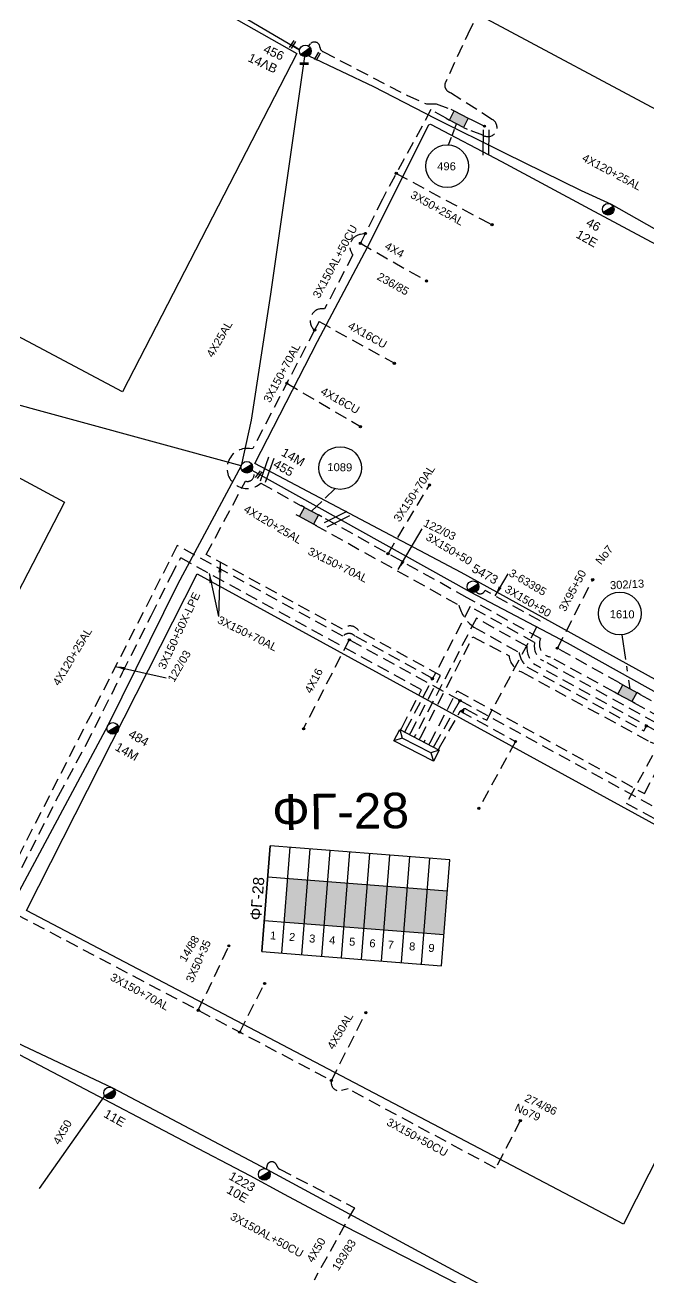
# Model space of a CAD drawing. Header units: millimetres. Extents: x 2662 to 4998, y 438 to 1235.
# Drawn here: x 4139 to 4202.4, y 1022 to 1149.4 of the extents above; entities that cross this region are included whole.
import ezdxf
from ezdxf.enums import TextEntityAlignment as Align

# ---------------------------------------------------------------- set-up
doc = ezdxf.new("R2010")
doc.units = ezdxf.units.MM
doc.linetypes.add('DASHED', pattern=[19.05, 12.7, -6.35])
for name, color, linetype in [('Link Box 4 Διευθύνσεων', 7, 'Continuous'), ('Pillar OTE', 7, 'Continuous'), ('Άγνωστα', 7, 'Continuous'), ('Ασφαλειοκιβώτια Χ.Τ 9 αναχωρήσεων', 7, 'Continuous'), ('Εναέρια παροχή ΧΤ 4x16', 7, 'SYN_LINE'), ('Επιγραφές - Σχήματα', 7, 'Continuous'), ('Καλωδια ΧΤ    3Χ95+50', 7, 'DASHED'), ('Καλώδια ΧΤ   3x150+50CU', 7, 'DASHED'), ('Καλώδια ΧΤ   3x150+70AL', 7, 'DASHED'), ('Καλώδια ΧΤ   3x150AL+50CU', 7, 'DASHED'), ('Καλώδια ΧΤ   4x50AL', 7, 'DASHED'), ('Μηχανική τομή', 7, 'Continuous'), ('Στύλος ΦΜ', 7, 'Continuous'), ('Στύλος ΦΜ @ 1', 7, 'Continuous'), ('Συνδέσεις', 7, 'Continuous'), ('Συνεστραμμενα ΧΤ  4Χ120+25 Al', 7, 'Continuous'), ('Τομή', 7, 'Continuous'), ('Υπογεια καλωδια Παροχων ΧΤ 4Χ50', 7, 'DASHED'), ('Υποσταθμός πόλεως', 7, 'Continuous'), ('Υπόβαθρο ΔΕΗ', 7, 'Continuous'), ('Υπόγεια Καλώδια Δικτύου ΧΤ   .10', 7, 'DASHED'), ('Υπόγεια καλώδια Παροχών ΧΤ   4x16CU', 7, 'DASHED'), ('Υπόγειο καλώδιο Μέσης Τάσης 20KV', 7, 'Continuous')]:
    doc.layers.add(name, color=color, linetype=linetype)
doc.styles.add('arial', font='ARIAL.TTF')
doc.styles.get("Standard").update_dxf_attribs({"font": 'ARIAL.TTF'})
doc.linetypes.add('SYN_LINE', pattern='A,0.5,-0.0001,["/\\/\\/\\/",Standard,S=0.1,R=0,X=0,Y=-0.05],-0.25', length=0.7501)
doc.dimstyles.new('ISO-25', dxfattribs={"dimtxt": 2.5, "dimasz": 2.5, "dimexe": 1.25, "dimexo": 0.625, "dimtad": 1, "dimtxsty": 'Standard', "dimcen": 2.5, "dimadec": 0, "dimazin": 0, "dimtfac": 1, "dimtmove": 0, "dimatfit": 3, "dimfxl": 1, "dimarcsym": 0})

# ---------------------------------------------------------------- blocks, each defined once
blk = doc.blocks.new('ΤΟΜΗ')
at = {"layer": 'Τομή', "ltscale": 40}
for p, q in [((-5.68, 0), (5.68, 0)), ((5.68, -2.33), (-5.68, -2.33))]:
    blk.add_line(p, q, dxfattribs=at)
blk = doc.blocks.new('ΜΗΧΑΝΙΚΗ ΤΟΜΗ')
at = {"layer": 'Μηχανική τομή', "ltscale": 40}
for p, q in [((-1.89, 0.78), (1.89, 0.78)), ((1.89, 0), (-1.89, 0))]:
    blk.add_line(p, q, dxfattribs=at)
blk = doc.blocks.new('ΥΠΑΡΧΩΝ ΤΣΙΜΕΝΤΕΝΙΟΣ ΣΤΥΛΟΣ')
at = {"layer": 'Στύλος ΦΜ'}
blk.add_hatch(color=7, dxfattribs=at).paths.add_polyline_path([(-1.29, -2.28, 0.574793), (2.62, 0, 0.268822), (1.3, 2.27)])
at = {"layer": 'Στύλος ΦΜ', "color": 7}
blk.add_line((-1.29, -2.28), (1.3, 2.27), dxfattribs=at)
blk.add_circle((0, 0), 2.62, dxfattribs=at)
at = {"layer": 'Στύλος ΦΜ', "flags": 4}
for tag, p in [('ΑΡΙΘΜΟΣ', (-4.68, 8.05)), ('ΤΥΠΟΣ', (-4.91, 3.03))]:
    blk.add_attdef(tag, p, '', height=4, dxfattribs=at)
blk = doc.blocks.new('LINK BOX 4 ΑΝΑΧΩΡΗΣΕΩΝ')
at = {"layer": 'Link Box 4 Διευθύνσεων', "ltscale": 40}
blk.add_hatch(color=256, dxfattribs=at).paths.add_polyline_path([(-3.54, 0), (-3.54, -4.67), (3.54, -4.67), (3.54, 0)])
for p, q in [((-3.54, 0), (-5.33, 0)), ((5.33, 0), (3.54, 0)), ((-3.54, -4.67), (-5.33, -4.67)), ((5.33, -4.67), (3.54, -4.67))]:
    blk.add_line(p, q, dxfattribs=at)
blk.add_lwpolyline([(-3.54, -4.67), (-3.54, 0), (3.54, 0), (3.54, -4.67)], close=True, dxfattribs=at)
blk = doc.blocks.new('_ΣΥΝΔΕΣΗ')
at = {"layer": 'Συνδέσεις', "linetype": 'SYN_LINE', "ltscale": 40}
blk.add_hatch(color=256, dxfattribs=at).paths.add_polyline_path([(0.5, -0.01, 1), (-0.5, -0.01, 1)])
at = {"layer": 'Συνδέσεις'}
blk.add_circle((0, -0.01), 0.5, dxfattribs=at)
blk = doc.blocks.new('ΑΣΦΑΛΕΙΟΚΙΒΩΤΙΟ ΥΠΟΣΤΑΘΜΟΥ 9 ΑΝΑΧΩΡΗΣΕΩΝ')
at = {"layer": 'Ασφαλειοκιβώτια Χ.Τ 9 αναχωρήσεων', "ltscale": 40}
for p, q in [((-23.8, 40.36), (24.02, 40.36)), ((-9.72, 40.36), (-9.72, -40.64)), ((9.94, 40.36), (9.94, -40.64)), ((-23.8, 31.36), (24.02, 31.36)), ((-23.8, 22.36), (24.02, 22.36)), ((-23.8, 13.36), (24.02, 13.36)), ((-23.8, 4.36), (24.02, 4.36)), ((-23.8, -4.64), (24.02, -4.64)), ((-23.8, -13.64), (24.02, -13.64)), ((-23.8, -22.64), (24.02, -22.64)), ((-23.8, -31.64), (24.02, -31.64))]:
    blk.add_line(p, q, dxfattribs=at)
at = {"layer": 'Ασφαλειοκιβώτια Χ.Τ 9 αναχωρήσεων'}
blk.add_lwpolyline([(-23.8, -40.64), (24.02, -40.64), (24.02, 40.36), (-23.8, 40.36)], close=True, dxfattribs=at)
for s, p in [('1', (-17.96, 37.24)), ('2', (-17.96, 28.67)), ('3', (-17.96, 19.6)), ('4', (-17.96, 10.58)), ('5', (-17.96, 1.57)), ('6', (-17.96, -7.57)), ('7', (-17.96, -15.81)), ('8', (-17.96, -25.5)), ('9', (-17.96, -34.19))]:
    blk.add_text(s, height=3.6, rotation=270, dxfattribs=at).set_placement(p)
at = {"layer": 'Ασφαλειοκιβώτια Χ.Τ 9 αναχωρήσεων', "ltscale": 40}
for tag, height, p in [('ΟΝΟΜΑ', 5, (-0.16, 44.31)), ('ΚΕΙΜΕΝΟ 1', 2, (17.06, 35.59)), ('ΚΕΙΜΕΝΟ 2', 2, (17.06, 26.88)), ('ΚΕΙΜΕΝΟ 3', 2, (17.06, 17.69)), ('ΚΕΙΜΕΝΟ 4', 2, (17.06, 8.71)), ('ΚΕΙΜΕΝΟ 5', 2, (17.06, -0.13)), ('ΚΕΙΜΕΝΟ 6', 2, (17.06, -9.05)), ('ΚΕΙΜΕΝΟ 7', 2, (17.06, -18.13)), ('ΚΕΙΜΕΝΟ 8', 2, (17.06, -26.85)), ('ΚΕΙΜΕΝΟ 9', 2, (17.06, -35.99)), ('ΣΧ', 2, (-0.1, -42.64))]:
    blk.add_attdef(tag, text='', height=height, dxfattribs=at).set_placement(p, align=Align.MIDDLE_CENTER)
blk = doc.blocks.new('ΥΠΟΣΤΑΘΜΟΣ ΠΟΛΕΩΣ 9 ΑΝΑΧΩΡΗΣΕΩΝ')
at = {"layer": 'Υποσταθμός πόλεως', "ltscale": 40}
for p, q in [((-9.63, -2.82), (-9.63, -4)), ((-7.12, -2.82), (-7.12, -4)), ((-4.84, -2.82), (-4.84, -4)), ((-2.36, -2.82), (-2.36, -4)), ((0.09, -2.82), (0.09, -4)), ((2.55, -2.82), (2.55, -4)), ((5.02, -2.82), (5.02, -4)), ((7.48, -2.82), (7.48, -4)), ((9.61, -2.82), (9.61, -4))]:
    blk.add_line(p, q, dxfattribs=at)
blk.add_lwpolyline([(-10.02, 2.82), (10.02, 2.82), (10.02, -2.82), (-10.02, -2.82)], close=True, dxfattribs=at)
for points in [[(-7.21, 0), (-10.02, 2.82)], [(-10.02, -2.82), (-7.21, 0)], [(-7.21, 0), (7.21, 0)], [(7.21, 0), (10.02, 2.82)], [(10.02, -2.82), (7.21, 0)]]:
    blk.add_lwpolyline(points, dxfattribs=at)
at = {"layer": 'Υποσταθμός πόλεως', "linetype": 'SYN_LINE', "ltscale": 40, "flags": 1}
for tag, p in [('ΜΕΤΑΣΧΗΜΑΤΙΣΜΟΣ', (10.79, 1.71)), ('ΙΣΧΥΣ', (10.77, -1.08)), ('ΑΡΙΘΜΟΣ', (10.89, -3.8))]:
    blk.add_attdef(tag, p, '', height=1.8, dxfattribs=at)

msp = doc.modelspace()

# ---------------------------------------------------------------- hatches: boundary and pattern name
at = {"layer": 'Ασφαλειοκιβώτια Χ.Τ 9 αναχωρήσεων'}
h = msp.add_hatch(color=173, dxfattribs=at)
h.dxf.hatch_style = 1
h.paths.add_polyline_path([(4165.69, 1062.63), (4165.34, 1058.2), (4167.37, 1058.04), (4167.71, 1062.47)])
h = msp.add_hatch(color=133, dxfattribs=at)
h.dxf.hatch_style = 1
h.paths.add_polyline_path([(4167.71, 1062.47), (4167.37, 1058.04), (4169.39, 1057.88), (4169.74, 1062.31)])
h = msp.add_hatch(color=6, dxfattribs=at)
h.dxf.hatch_style = 1
h.paths.add_polyline_path([(4169.74, 1062.31), (4169.39, 1057.88), (4171.42, 1057.72), (4171.77, 1062.15)])
h = msp.add_hatch(color=62, dxfattribs=at)
h.dxf.hatch_style = 1
h.paths.add_polyline_path([(4171.77, 1062.15), (4171.42, 1057.72), (4173.45, 1057.56), (4173.8, 1061.99)])
h = msp.add_hatch(color=1, dxfattribs=at)
h.dxf.hatch_style = 1
h.paths.add_polyline_path([(4173.8, 1061.99), (4173.45, 1057.56), (4175.48, 1057.4), (4175.82, 1061.83)])
h = msp.add_hatch(color=30, dxfattribs=at)
h.dxf.hatch_style = 1
h.paths.add_polyline_path([(4175.82, 1061.83), (4175.48, 1057.4), (4177.5, 1057.24), (4177.85, 1061.67)])
h = msp.add_hatch(color=85, dxfattribs=at)
h.dxf.hatch_style = 1
h.paths.add_polyline_path([(4177.85, 1061.67), (4177.5, 1057.24), (4179.53, 1057.08), (4179.88, 1061.51)])
h = msp.add_hatch(color=27, dxfattribs=at)
h.dxf.hatch_style = 1
h.paths.add_polyline_path([(4179.88, 1061.51), (4179.53, 1057.08), (4181.56, 1056.92), (4181.91, 1061.35)])
at = {"layer": 'Συνδέσεις', "linetype": 'DASHED', "ltscale": 0.1}
h = msp.add_hatch(color=256, dxfattribs=at)
h.dxf.hatch_style = 1
h.paths.add_polyline_path([(4183.52, 1079.47), (4183.55, 1079.85), (4183.24, 1079.62)])

# ---------------------------------------------------------------- linework, layer by layer
at = {"layer": 'Pillar OTE', "ltscale": 40}
msp.add_lwpolyline([(4183.24, 1079.62), (4183.55, 1079.85), (4183.52, 1079.47), (4183.24, 1079.62)], dxfattribs=at)
at = {"layer": 'Άγνωστα', "color": 6, "linetype": 'SYN_LINE', "ltscale": 10}
for points in [[(4144.01, 1160.29), (4157.39, 1152.5), (4157.39, 1152.5), (4166.9, 1146.87), (4166.07, 1147.4), (4166.9, 1146.87)], [(4167.83, 1146.29), (4174.42, 1143.14), (4180.64, 1139.93), (4187.73, 1136.4), (4195.52, 1132.59), (4198.56, 1131.18), (4220.43, 1118.82), (4220.43, 1118.82), (4224.85, 1116.49), (4240.97, 1107.35), (4240.97, 1107.35), (4250.7, 1101.92), (4272.2, 1090.15), (4276.11, 1088.2), (4276.11, 1088.2)]]:
    msp.add_lwpolyline(points, dxfattribs=at)
at = {"layer": 'Άγνωστα', "color": 133, "linetype": 'DASHED', "ltscale": 0.1}
msp.add_lwpolyline([(4167.8, 1147.27), (4168, 1147.49, -0.674392), (4168.97, 1147.15, 0.309856), (4169.32, 1146.69), (4177.87, 1142.24), (4179.81, 1141.38), (4180.78, 1141.38), (4182.27, 1140.86)], format="xyb", dxfattribs=at)
at = {"layer": 'Άγνωστα', "color": 133, "linetype": 'SYN_LINE', "ltscale": 10}
for points in [[(4167.39, 1146.19), (4166.8, 1141.94), (4163.94, 1122.03), (4161.99, 1109.22), (4160.97, 1104.58)], [(4160.97, 1104.58), (4154.5, 1092.51), (4147.4, 1078.17), (4135.83, 1056.58), (4132.35, 1049.15)]]:
    msp.add_lwpolyline(points, dxfattribs=at)
at = {"layer": 'Άγνωστα', "color": 133, "linetype": 'DASHED', "ltscale": 0.1}
for points in [[(4181.79, 1139.92), (4180.26, 1140.81), (4175.32, 1131.71), (4173.09, 1127.21)], [(4176.73, 1134.32), (4186.46, 1129.09)], [(4173.09, 1127.21), (4179.8, 1123.39)]]:
    msp.add_lwpolyline(points, dxfattribs=at)
at = {"layer": 'Άγνωστα', "color": 30, "linetype": 'DASHED', "ltscale": 0.1}
msp.add_lwpolyline([(4137.76, 1058.28), (4137.1, 1058.94, -0.349124), (4136.94, 1060.34), (4142.4, 1071.03), (4145.23, 1076.27), (4148.92, 1083.58), (4151.82, 1089.34), (4153.8, 1093.32), (4154.83, 1095.22), (4154.83, 1095.22), (4154.83, 1095.22, 0.182969), (4154.83, 1095.22, -0.257385), (4154.83, 1095.22), (4154.83, 1095.22)], format="xyb", dxfattribs=at)
for points in [[(4156.61, 1049.22), (4159.71, 1055.77)], [(4160.82, 1047), (4163.34, 1051.94)]]:
    msp.add_lwpolyline(points, dxfattribs=at)
at = {"layer": 'Επιγραφές - Σχήματα'}
for points in [[(4182.72, 1138.99), (4182.86, 1139.37)], [(4182.05, 1137.23), (4182.35, 1138.02)], [(4182.43, 1138.23), (4182.65, 1138.81)]]:
    msp.add_lwpolyline(points, dxfattribs=at)
for centre in [(4181.91, 1135.06), (4171.03, 1104.36), (4199.46, 1089.56)]:
    msp.add_circle(centre, 2.17, dxfattribs=at)
at = {"layer": 'Καλωδια ΧΤ    3Χ95+50', "color": 173, "linetype": 'DASHED', "ltscale": 0.1}
msp.add_lwpolyline([(4193.11, 1086.04), (4196.7, 1093)], dxfattribs=at)
at = {"layer": 'Καλώδια ΧΤ   3x150+50CU', "color": 133, "ltscale": 0.1}
msp.add_lwpolyline([(4173.58, 1128.21), (4173.08, 1128.12, 0.576799), (4172.31, 1126.05), (4169.45, 1120.56), (4169.19, 1120.56, 0.706218), (4168.43, 1118.39, 0.54665)], format="xyb", dxfattribs=at)
at = {"layer": 'Καλώδια ΧΤ   3x150+50CU', "color": 27, "linetype": 'DASHED', "ltscale": 0.1}
msp.add_lwpolyline([(4183.55, 1079.85, -0.282719), (4183.83, 1079.85), (4185.92, 1078.71), (4185.92, 1078.71), (4185.92, 1078.71), (4191.36, 1088.82), (4185.75, 1091.92, -0.640089), (4184.85, 1091.8)], format="xyb", dxfattribs=at)
at = {"layer": 'Καλώδια ΧΤ   3x150+50CU', "color": 30, "ltscale": 0.1}
msp.add_lwpolyline([(4189.34, 1037.99), (4186.83, 1033.16), (4171.85, 1041.22), (4171.17, 1041.05, -0.563564), (4170.14, 1042.08)], format="xyb", dxfattribs=at)
at = {"layer": 'Καλώδια ΧΤ   3x150+50CU', "color": 85, "ltscale": 0.1}
msp.add_lwpolyline([(4163.58, 1033.06), (4163.58, 1033.31, -0.709289), (4164.47, 1033.63, -0.090617), (4164.65, 1033.31, 0.231333), (4164.88, 1033.07), (4172.47, 1029.14)], format="xyb", dxfattribs=at)
at = {"layer": 'Καλώδια ΧΤ   3x150+70AL', "color": 133, "ltscale": 0.1}
msp.add_lwpolyline([(4168.9, 1119.25), (4168.43, 1118.39), (4162.16, 1106.36), (4161.99, 1106.31, 1.650034), (4162.96, 1102.83), (4167.05, 1100.53)], format="xyb", dxfattribs=at)
at = {"layer": 'Καλώδια ΧΤ   3x150+70AL', "color": 133, "linetype": 'DASHED', "ltscale": 0.1}
msp.add_lwpolyline([(4227.87, 1106.19), (4217.64, 1086.09), (4215.72, 1085.91), (4210.48, 1075.72), (4206.68, 1077.8, -0.24175), (4203.13, 1077.62), (4190.82, 1084.37, -0.242338), (4190.01, 1086.23), (4184.88, 1089.09), (4184.88, 1089.09), (4178.68, 1077.2)], format="xyb", dxfattribs=at)
at = {"layer": 'Καλώδια ΧΤ   3x150+70AL', "color": 6, "linetype": 'DASHED', "ltscale": 0.1}
msp.add_lwpolyline([(4180.18, 1076.44), (4182.92, 1081.69), (4201.95, 1071.26), (4206.29, 1079.32, 0.365098), (4207.83, 1082.07), (4207.83, 1082.07), (4207.83, 1082.07), (4212.31, 1090.6), (4217.99, 1101.91), (4218.55, 1103.37), (4219.14, 1103.74, 0.339343), (4219.85, 1105.66)], format="xyb", dxfattribs=at)
at = {"layer": 'Καλώδια ΧΤ   3x150+70AL', "color": 1, "linetype": 'DASHED', "ltscale": 0.1}
msp.add_lwpolyline([(4178.21, 1077.47), (4181.23, 1083.27), (4172.9, 1087.83, 0.494913), (4171.26, 1087.96), (4157.41, 1095.55), (4161.42, 1103.03, 0.807133), (4162.06, 1104.15)], format="xyb", dxfattribs=at)
at = {"layer": 'Καλώδια ΧΤ   3x150+70AL', "color": 173, "ltscale": 0.1}
msp.add_lwpolyline([(4175.9, 1095.65), (4180.11, 1102.63)], dxfattribs=at)
at = {"layer": 'Καλώδια ΧΤ   3x150+70AL', "color": 173, "linetype": 'DASHED', "ltscale": 0.1}
msp.add_lwpolyline([(4198.91, 1081.58), (4192.4, 1085.15, -0.491219), (4191.39, 1087.01), (4183.95, 1091.16), (4169.18, 1099.4)], format="xyb", dxfattribs=at)
at = {"layer": 'Καλώδια ΧΤ   3x150+70AL', "color": 30, "ltscale": 0.1}
msp.add_lwpolyline([(4137.84, 1058.43), (4138.14, 1058.97), (4170.14, 1042.08)], dxfattribs=at)
at = {"layer": 'Καλώδια ΧΤ   3x150AL+50CU', "color": 133, "linetype": 'DASHED', "ltscale": 0.1}
msp.add_lwpolyline([(4168.5, 1098.56), (4183.08, 1090.43, 0.168959), (4184.61, 1088.18), (4189.21, 1085.61, 0.153657), (4189.99, 1084.13), (4201.89, 1077.65), (4202.16, 1078.15)], format="xyb", dxfattribs=at)
at = {"layer": 'Καλώδια ΧΤ   3x150AL+50CU', "color": 62, "linetype": 'DASHED', "ltscale": 0.1}
for points in [[(4177.71, 1077.73), (4180.43, 1082.94), (4172.53, 1087.27, 0.446735), (4171.31, 1087.25), (4154.47, 1096.47), (4136.09, 1060.49), (4131.51, 1051.53, 0.607295), (4131.54, 1048.92)], [(4212.63, 1078.53), (4212.28, 1077.86), (4207.92, 1080.17, -0.401358), (4203.19, 1078.43), (4191.68, 1084.74, -0.336834), (4190.79, 1086.62)]]:
    msp.add_lwpolyline(points, format="xyb", dxfattribs=at)
at = {"layer": 'Καλώδια ΧΤ   3x150AL+50CU', "color": 30, "linetype": 'DASHED', "ltscale": 0.1}
msp.add_lwpolyline([(4177.29, 1077.95), (4179.3, 1081.82), (4154.83, 1095.22)], dxfattribs=at)
at = {"layer": 'Καλώδια ΧΤ   3x150AL+50CU', "color": 62, "linetype": 'DASHED', "ltscale": 0.1}
msp.add_lwpolyline([(4190.79, 1086.62), (4184.25, 1090.27), (4180.43, 1082.94)], dxfattribs=at)
at = {"layer": 'Καλώδια ΧΤ   3x150AL+50CU', "color": 85, "linetype": 'DASHED', "ltscale": 0.1}
for points in [[(4183.22, 1080.73), (4171.9, 1086.92)], [(4180.64, 1076.2), (4183.22, 1080.73), (4209.47, 1066.34)]]:
    msp.add_lwpolyline(points, dxfattribs=at)
at = {"layer": 'Καλώδια ΧΤ   3x150AL+50CU', "color": 173, "linetype": 'DASHED', "ltscale": 0.1}
for points in [[(4179.19, 1076.96), (4184.53, 1087.18), (4188.19, 1085.27), (4188.19, 1085.27, 0.290655), (4189.52, 1083.6), (4202.54, 1076.51, 0.250184), (4206.44, 1077.05), (4212.47, 1073.82)], [(4201.53, 1081.34), (4211.17, 1076.06), (4211.39, 1073.58), (4215.13, 1071.58, 0.963751), (4215.51, 1072.19), (4214.59, 1072.68)]]:
    msp.add_lwpolyline(points, format="xyb", dxfattribs=at)
for points in [[(4199.42, 1082.5), (4193.21, 1085.98)], [(4200.84, 1080.51), (4204.59, 1078.46), (4200.11, 1070.27), (4208.8, 1065.51)]]:
    msp.add_lwpolyline(points, dxfattribs=at)
at = {"layer": 'Καλώδια ΧΤ   3x150AL+50CU', "color": 27, "linetype": 'DASHED', "ltscale": 0.1}
msp.add_lwpolyline([(4181.14, 1075.94), (4183.24, 1079.62), (4188.85, 1076.55), (4185.12, 1069.75)], dxfattribs=at)
at = {"layer": 'Καλώδια ΧΤ   4x50AL', "color": 30, "ltscale": 0.1}
msp.add_lwpolyline([(4170.14, 1042.08), (4173.63, 1048.97)], dxfattribs=at)
at = {"layer": 'Συνεστραμμενα ΧΤ  4Χ120+25 Al', "color": 27, "linetype": 'SYN_LINE', "ltscale": 10}
msp.add_lwpolyline([(4162.06, 1104.15), (4184.24, 1091.78), (4184.24, 1091.78), (4184.24, 1091.78), (4194.11, 1086.58), (4202.29, 1082.02), (4206.02, 1079.93), (4215.1, 1074.99), (4230.16, 1066.74), (4230.16, 1066.74)], dxfattribs=at)
at = {"layer": 'Συνεστραμμενα ΧΤ  4Χ120+25 Al', "color": 85, "linetype": 'SYN_LINE', "ltscale": 10}
msp.add_lwpolyline([(4132.64, 1048.51), (4147.88, 1041.33), (4163.61, 1033.04), (4182.78, 1022.67), (4195.31, 1016), (4203.36, 1011.83), (4203.36, 1011.83), (4220.39, 1002.91), (4228.54, 998.8), (4241.77, 991.71), (4245.83, 989.62), (4263.83, 980.54), (4263.83, 980.54), (4263.83, 980.54), (4272.02, 974.96)], dxfattribs=at)
at = {"layer": 'Υπογεια καλωδια Παροχων ΧΤ 4Χ50', "color": 85, "linetype": 'DASHED', "ltscale": 0.1}
msp.add_lwpolyline([(4172.47, 1029.14), (4168.37, 1021.77)], dxfattribs=at)
at = {"layer": 'Υπόβαθρο ΔΕΗ'}
for points in [[(4263.74, 1209.84), (4222.46, 1130.49), (4185.92, 1149.99), (4215.05, 1206.83), (4221.42, 1210.6)], [(4121.06, 1126.86), (4139.62, 1161.83), (4166.62, 1146.52), (4148.89, 1112.12), (4121.08, 1126.88)], [(4223.41, 1116.01), (4205.98, 1081.23), (4183.34, 1093.74), (4162.34, 1104.81), (4162.34, 1104.81), (4162.34, 1104.81), (4168.74, 1117.23), (4174.15, 1127.47), (4178.77, 1136.72), (4180.04, 1139.26), (4180.2, 1139.33), (4187.43, 1135.53), (4196.38, 1130.72), (4203.15, 1127.08), (4210.85, 1122.82), (4219.09, 1118.26), (4223.45, 1116.08)], [(4115.26, 1115.82), (4143.01, 1100.89), (4125.36, 1066.75), (4097.33, 1082.1), (4115.26, 1115.82)], [(4170.5, 1102.25), (4169.52, 1101.31)], [(4169.16, 1100.97), (4168.11, 1099.97)], [(4156.48, 1093.59), (4216.63, 1060.66), (4199.82, 1027.48), (4139.15, 1059.35), (4156.48, 1093.59)], [(4199.67, 1087.4), (4200.04, 1084.9)], [(4200.14, 1084.2), (4200.21, 1083.71)], [(4200.34, 1082.8), (4200.47, 1081.92)], [(4132.36, 1047.87), (4155.1, 1035.94), (4161.83, 1032.43), (4165.33, 1030.52), (4169.85, 1028.11), (4176.06, 1024.93), (4181.7, 1022.04), (4186.17, 1019.75), (4192.02, 1016.42), (4193.51, 1015.58), (4183.51, 996.32), (4178.7, 987.06), (4176.61, 982.97), (4114.7, 1015.17), (4114.7, 1015.17), (4114.7, 1015.17), (4114.7, 1015.17), (4114.7, 1015.17), (4114.7, 1015.17), (4114.7, 1015.17), (4119.28, 1023.5), (4124.27, 1032.78), (4128.37, 1040.42), (4132.36, 1047.87)]]:
    msp.add_lwpolyline(points, dxfattribs=at)
at = {"layer": 'Υπόγεια Καλώδια Δικτύου ΧΤ   .10', "color": 30, "ltscale": 0.1}
msp.add_lwpolyline([(4206.75, 1191.44), (4207, 1191.9, 1.274654), (4205.02, 1191.98, 0.141962), (4205.02, 1190.66), (4200.18, 1180.75), (4195.46, 1172.25), (4194.82, 1171.12), (4194.51, 1170.95, 0.816349), (4194.18, 1168.17), (4184.26, 1149.04), (4181.73, 1143.57, 0.477596), (4182.23, 1142.55), (4186.54, 1139.79, -0.993744), (4185.54, 1138.2), (4183.93, 1138.82)], format="xyb", dxfattribs=at)
msp.add_lwpolyline([(4184.42, 1139.76), (4185.67, 1139.11)], dxfattribs=at)
at = {"layer": 'Υπόγεια καλώδια Παροχών ΧΤ   4x16CU', "color": 133, "ltscale": 0.1}
for points in [[(4168.9, 1119.25), (4176.54, 1115.01)], [(4165.61, 1112.99), (4173.09, 1108.57)]]:
    msp.add_lwpolyline(points, dxfattribs=at)
at = {"layer": 'Υπόγεια καλώδια Παροχών ΧΤ   4x16CU', "color": 85, "linetype": 'DASHED', "ltscale": 0.1}
msp.add_lwpolyline([(4171.95, 1086.89), (4167.28, 1077.84)], dxfattribs=at)
at = {"layer": 'Υπόγειο καλώδιο Μέσης Τάσης 20KV', "color": 1, "linetype": 'SYN_LINE', "ltscale": 10}
msp.add_lwpolyline([(4160.97, 1104.58), (4117.64, 1116.42), (4117.64, 1116.42)], dxfattribs=at)
at = {"layer": 'Υπόγειο καλώδιο Μέσης Τάσης 20KV', "color": 85, "linetype": 'SYN_LINE', "ltscale": 10}
msp.add_lwpolyline([(4147.08, 1040.51), (4140.42, 1031.09), (4140.42, 1031.09)], dxfattribs=at)

# ---------------------------------------------------------------- block references
at = {"layer": 'Link Box 4 Διευθύνσεων', "xscale": 0.2259914949150554, "yscale": 0.2259914949150554, "zscale": 0.2259914949150554}
for p, rotation in [((4182.86, 1139.37), 152.738175983688), ((4168.11, 1099.97), 331.8039640541659), ((4200.47, 1081.92), 331.2700761235023)]:
    msp.add_blockref('LINK BOX 4 ΑΝΑΧΩΡΗΣΕΩΝ', p, dxfattribs=dict(at, rotation=rotation))
at = {"layer": 'Ασφαλειοκιβώτια Χ.Τ 9 αναχωρήσεων', "xscale": 0.2259914949150622, "yscale": 0.2259914949150622, "zscale": 0.2259914949150622, "rotation": 85.49967385652796}
msp.add_blockref('ΑΣΦΑΛΕΙΟΚΙΒΩΤΙΟ ΥΠΟΣΤΑΘΜΟΥ 9 ΑΝΑΧΩΡΗΣΕΩΝ', (4172.58, 1059.83), dxfattribs=at).add_auto_attribs({'ΟΝΟΜΑ': 'ΦΓ-28'})
at = {"layer": 'Μηχανική τομή'}
for p, xscale, yscale, zscale, rotation in [((4166.27, 1147.39), 0.2259914949150555, 0.2259914949150555, 0.2259914949150555, 56.6259920651197), ((4168.79, 1146.18), 0.2259914949150555, 0.2259914949150555, 0.2259914949150555, 59.62206558322919), ((4162.68, 1103.74), 0.2259914949150554, 0.2259914949150554, 0.2259914949150554, 234.5127996605442)]:
    msp.add_blockref('ΜΗΧΑΝΙΚΗ ΤΟΜΗ', p, dxfattribs=dict(at, xscale=xscale, yscale=yscale, zscale=zscale, rotation=rotation))
at = {"layer": 'Μηχανική τομή', "xscale": 0.2259914949150555, "yscale": 0.2259914949150555, "zscale": 0.2259914949150555}
msp.add_blockref('ΜΗΧΑΝΙΚΗ ΤΟΜΗ', (4167.37, 1145.39), dxfattribs=at)
at = {"layer": 'Στύλος ΦΜ @ 1', "ltscale": 40}
ref = msp.add_blockref('ΥΠΑΡΧΩΝ ΤΣΙΜΕΝΤΕΝΙΟΣ ΣΤΥΛΟΣ', (4167.49, 1146.77), dxfattribs=dict(at, xscale=0.2259914949150554, yscale=0.2259914949150554, zscale=0.2259914949150554, rotation=335.3908785541393))
ref.add_attrib('ΤΥΠΟΣ', '456', (4163.14, 1146.65), dxfattribs={"layer": 'Στύλος ΦΜ', "height": 0.904, "rotation": 335.3909, "flags": 4})
ref.add_attrib('ΑΡΙΘΜΟΣ', '14ΛB', (4161.57, 1145.76), dxfattribs={"layer": 'Στύλος ΦΜ', "height": 0.904, "rotation": 335.3909, "flags": 4})
ref = msp.add_blockref('ΥΠΑΡΧΩΝ ΤΣΙΜΕΝΤΕΝΙΟΣ ΣΤΥΛΟΣ', (4198.27, 1130.67), dxfattribs=dict(at, xscale=0.2259914949150554, yscale=0.2259914949150554, zscale=0.2259914949150554, rotation=330.6463124681125))
ref.add_attrib('ΤΥΠΟΣ', '46', (4195.94, 1129.06), dxfattribs={"layer": 'Στύλος ΦΜ', "height": 0.904, "rotation": 330.6463, "flags": 4})
ref.add_attrib('ΑΡΙΘΜΟΣ', '12E', (4194.91, 1127.85), dxfattribs={"layer": 'Στύλος ΦΜ', "height": 0.904, "rotation": 330.6463, "flags": 4})
ref = msp.add_blockref('ΥΠΑΡΧΩΝ ΤΣΙΜΕΝΤΕΝΙΟΣ ΣΤΥΛΟΣ', (4161.54, 1104.44), dxfattribs=dict(at, xscale=0.2259914949150554, yscale=0.2259914949150554, zscale=0.2259914949150554, rotation=330.6463124681125))
ref.add_attrib('ΤΥΠΟΣ', '14M', (4164.96, 1105.68), dxfattribs={"layer": 'Στύλος ΦΜ', "height": 0.904, "rotation": 330.6463, "flags": 4})
ref.add_attrib('ΑΡΙΘΜΟΣ', '455', (4164.14, 1104.49), dxfattribs={"layer": 'Στύλος ΦΜ', "height": 0.904, "rotation": 330.6463, "flags": 4})
ref = msp.add_blockref('ΥΠΑΡΧΩΝ ΤΣΙΜΕΝΤΕΝΙΟΣ ΣΤΥΛΟΣ', (4184.53, 1092.29), dxfattribs=dict(at, xscale=0.2259914949150554, yscale=0.2259914949150554, zscale=0.2259914949150554, rotation=330.6463124681125))
ref.add_attrib('ΤΥΠΟΣ', '5473', (4184.31, 1093.87), dxfattribs={"layer": 'Στύλος ΦΜ', "height": 0.904, "rotation": 330.6463, "flags": 4})
ref = msp.add_blockref('ΥΠΑΡΧΩΝ ΤΣΙΜΕΝΤΕΝΙΟΣ ΣΤΥΛΟΣ', (4147.92, 1077.88), dxfattribs=dict(at, xscale=0.2259914949150554, yscale=0.2259914949150554, zscale=0.2259914949150554, rotation=330.6463124681125))
ref.add_attrib('ΤΥΠΟΣ', '484', (4149.41, 1077.04), dxfattribs={"layer": 'Στύλος ΦΜ', "height": 0.904, "rotation": 330.6463, "flags": 4})
ref.add_attrib('ΑΡΙΘΜΟΣ', '14M', (4148.06, 1075.73), dxfattribs={"layer": 'Στύλος ΦΜ', "height": 0.904, "rotation": 330.6463, "flags": 4})
ref = msp.add_blockref('ΥΠΑΡΧΩΝ ΤΣΙΜΕΝΤΕΝΙΟΣ ΣΤΥΛΟΣ', (4147.59, 1040.81), dxfattribs=dict(at, xscale=0.2259914949150554, yscale=0.2259914949150554, zscale=0.2259914949150554, rotation=330.6463124681125))
ref.add_attrib('ΑΡΙΘΜΟΣ', '11E', (4146.91, 1038.42), dxfattribs={"layer": 'Στύλος ΦΜ', "height": 0.904, "rotation": 330.6463, "flags": 4})
ref = msp.add_blockref('ΥΠΑΡΧΩΝ ΤΣΙΜΕΝΤΕΝΙΟΣ ΣΤΥΛΟΣ', (4163.32, 1032.53), dxfattribs=dict(at, xscale=0.2259914949150554, yscale=0.2259914949150554, zscale=0.2259914949150554, rotation=330.6463124681125))
ref.add_attrib('ΤΥΠΟΣ', '10E', (4159.4, 1030.7), dxfattribs={"layer": 'Στύλος ΦΜ', "height": 0.904, "rotation": 330.6463, "flags": 4})
ref.add_attrib('ΑΡΙΘΜΟΣ', '1223', (4159.62, 1032.09), dxfattribs={"layer": 'Στύλος ΦΜ', "height": 0.904, "rotation": 330.6463, "flags": 4})
at = {"layer": 'Συνδέσεις', "xscale": 0.2259914949150555, "yscale": 0.2259914949150555, "zscale": 0.2259914949150555}
for p in [(4185.7, 1139.12), (4176.73, 1134.32), (4186.46, 1129.1), (4173.59, 1128.21), (4173.09, 1127.22), (4179.8, 1123.39), (4168.43, 1118.4), (4176.54, 1115.01), (4165.61, 1112.99), (4173.09, 1108.57), (4180.11, 1102.63), (4175.9, 1095.65), (4196.7, 1093.01), (4171.95, 1086.89), (4193.11, 1086.04), (4180.4, 1082.94), (4183.21, 1080.7), (4167.31, 1077.84), (4202.16, 1078.12), (4188.85, 1076.55), (4185.12, 1069.75), (4159.71, 1055.77), (4163.35, 1051.94), (4156.61, 1049.22), (4173.64, 1048.97), (4160.82, 1047), (4170.14, 1042.08), (4189.34, 1037.99)]:
    msp.add_blockref('_ΣΥΝΔΕΣΗ', p, dxfattribs=at)
at = {"layer": 'Τομή'}
for p, xscale, yscale, zscale, rotation in [((4185.59, 1137.47), 0.2259914949150555, 0.2259914949150555, 0.2259914949150555, 89.2603402922979), ((4163.35, 1104.28), 0.2259914949150551, 0.2259914949150551, 0.2259914949150551, 70.64008422165274), ((4170.59, 1099.39), 0.2259914949150551, 0.2259914949150551, 0.2259914949150551, 26.66599301665772)]:
    msp.add_blockref('ΤΟΜΗ', p, dxfattribs=dict(at, xscale=xscale, yscale=yscale, zscale=zscale, rotation=rotation))
at = {"layer": 'Υποσταθμός πόλεως', "xscale": 0.2259914949149893, "yscale": 0.2259914949149893, "zscale": 0.2259914949149893, "rotation": 152.4806066074615}
msp.add_blockref('ΥΠΟΣΤΑΘΜΟΣ ΠΟΛΕΩΣ 9 ΑΝΑΧΩΡΗΣΕΩΝ', (4178.79, 1076.15), dxfattribs=at)

# ---------------------------------------------------------------- texts
at = {"ltscale": 40, "insert": (4164.08, 1071.16), "char_height": 3.6159, "width": 19.1112, "attachment_point": 1, "rotation": 0.8451, "style": 'arial'}
msp.add_mtext('{\\fArial|b0|i0|c204|p34;Ф}Γ-28', dxfattribs=at)
at = {"layer": 'Άγνωστα', "ltscale": 40, "attachment_point": 1, "style": 'arial'}
for s, insert, char_height, width, rotation in [('4X120+25AL', (4195.92, 1136.36), 0.814, 62.5458, 332.0888), ('3X50+25AL', (4178.49, 1132.61), 0.814, 62.5458, 330.7197), ('4X4', (4175.87, 1127.4), 0.814, 62.5458, 330.7197), ('236/85', (4175.09, 1124.29), 0.814, 62.5458, 330.7197), ('4X25AL', (4157.38, 1115.94), 0.814, 63.2344, 59.6916), ('4X120+25AL', (4161.56, 1100.65), 0.814, 62.5458, 329.6165), ('122/03', (4179.77, 1099.23), 0.814, 62.5458, 333.8234), ('3X150+50', (4180.07, 1097.81), 0.814, 62.5458, 329.3532), ('Νο7', (4196.9, 1094.97), 0.814, 62.5458, 51.3191), ('3-63395', (4188.51, 1094.15), 0.814, 62.5458, 329.3532), ('3X95+50', (4193.19, 1090.07), 0.814, 62.5458, 61.6678), ('3X150+50', (4188.09, 1092.51), 0.814, 62.5458, 329.3532), ('302/13', (4198.43, 1092.84), 0.814, 62.5458, 3.1689), ('3X150+50X-LPE', (4152.47, 1084.15), 0.8136, 62.5458, 64.7185), ('4X120+25AL', (4141.75, 1082.56), 0.814, 62.5458, 59.0368), ('122/03', (4153.44, 1082.92), 0.814, 63.2344, 59.6916), ('14/88', (4154.62, 1054.46), 0.814, 62.5458, 59.6916), ('3X50+35', (4155.3, 1052.29), 0.814, 62.5458, 65.7587), ('Νο79', (4189.02, 1039.78), 0.814, 62.5458, 335.5221), ('274/86', (4190.04, 1040.75), 0.814, 62.5458, 334.3924), ('\\pt8.1357;4X50', (4141.77, 1035.89), 0.8136, 62.5458, 59.7935), ('\\pt8.1357;4X50', (4167.56, 1023.9), 0.8136, 62.5458, 59.7935), ('193/83', (4170.15, 1023.09), 0.814, 62.5458, 57.9478)]:
    msp.add_mtext(s, dxfattribs=dict(at, insert=insert, char_height=char_height, width=width, rotation=rotation))
at = {"layer": 'Εναέρια παροχή ΧΤ 4x16', "ltscale": 40, "insert": (4167.36, 1081.74), "char_height": 0.814, "width": 62.5458, "attachment_point": 1, "rotation": 62.6404, "style": 'arial'}
msp.add_mtext('4X16', dxfattribs=at)
at = {"layer": 'Επιγραφές - Σχήματα', "insert": (4180.89, 1135.45), "char_height": 0.814, "width": 7.7372, "attachment_point": 1}
msp.add_mtext('496', dxfattribs=at)
at = {"layer": 'Επιγραφές - Σχήματα', "char_height": 0.814, "width": 7.7372, "attachment_point": 1, "rotation": 359.4102}
for s, insert in [('1089', (4169.73, 1104.86)), ('1610', (4198.43, 1089.91))]:
    msp.add_mtext(s, dxfattribs=dict(at, insert=insert))
at = {"layer": 'Καλώδια ΧΤ   3x150+50CU', "ltscale": 40, "width": 62.5458, "attachment_point": 1, "style": 'arial'}
for s, insert, char_height, rotation in [('3X150AL+50CU', (4168.19, 1121.93), 0.8136, 61.6678), ('3X150+50CU', (4176.06, 1038.31), 0.814, 331.284), ('3X150AL+50CU', (4160.16, 1028.72), 0.8136, 331.284)]:
    msp.add_mtext(s, dxfattribs=dict(at, insert=insert, char_height=char_height, rotation=rotation))
at = {"layer": 'Καλώδια ΧΤ   3x150+70AL', "ltscale": 40, "char_height": 0.814, "width": 62.5458, "attachment_point": 1, "style": 'arial'}
for insert, rotation in [((4163.17, 1111.32), 61.6678), ((4176.39, 1099.25), 56.4913), ((4168.02, 1096.35), 333.5145), ((4158.83, 1089.37), 333.5145), ((4147.96, 1053.05), 331.284)]:
    msp.add_mtext('3X150+70AL', dxfattribs=dict(at, insert=insert, rotation=rotation))
at = {"layer": 'Καλώδια ΧΤ   4x50AL', "ltscale": 40, "insert": (4169.65, 1045.57), "char_height": 0.814, "width": 62.5458, "attachment_point": 1, "rotation": 59.6916, "style": 'arial'}
msp.add_mtext('4X50AL', dxfattribs=at)
at = {"layer": 'Υπόγεια καλώδια Παροχών ΧΤ   4x16CU', "ltscale": 40, "char_height": 0.814, "width": 62.5458, "attachment_point": 1, "rotation": 330.7197, "style": 'arial'}
for insert in [(4172.14, 1119.29), (4169.36, 1112.63)]:
    msp.add_mtext('4X16CU', dxfattribs=dict(at, insert=insert))

# ---------------------------------------------------------------- leaders
at = {"layer": 'Επιγραφές - Σχήματα', "ltscale": 40}
for points in [[(4176.93, 1094.04), (4179.35, 1098.16)], [(4158.84, 1094.76), (4158.65, 1089.26)], [(4157.7, 1093.65), (4158.65, 1089.26)], [(4186.79, 1091.38), (4188.09, 1093.6)], [(4148.2, 1084.18), (4153.34, 1083.02)]]:
    msp.add_leader(points, dimstyle='ISO-25', override={"dimasz": 1, "dimtad": 0}, dxfattribs=at)

doc.saveas('drawing.dxf')
